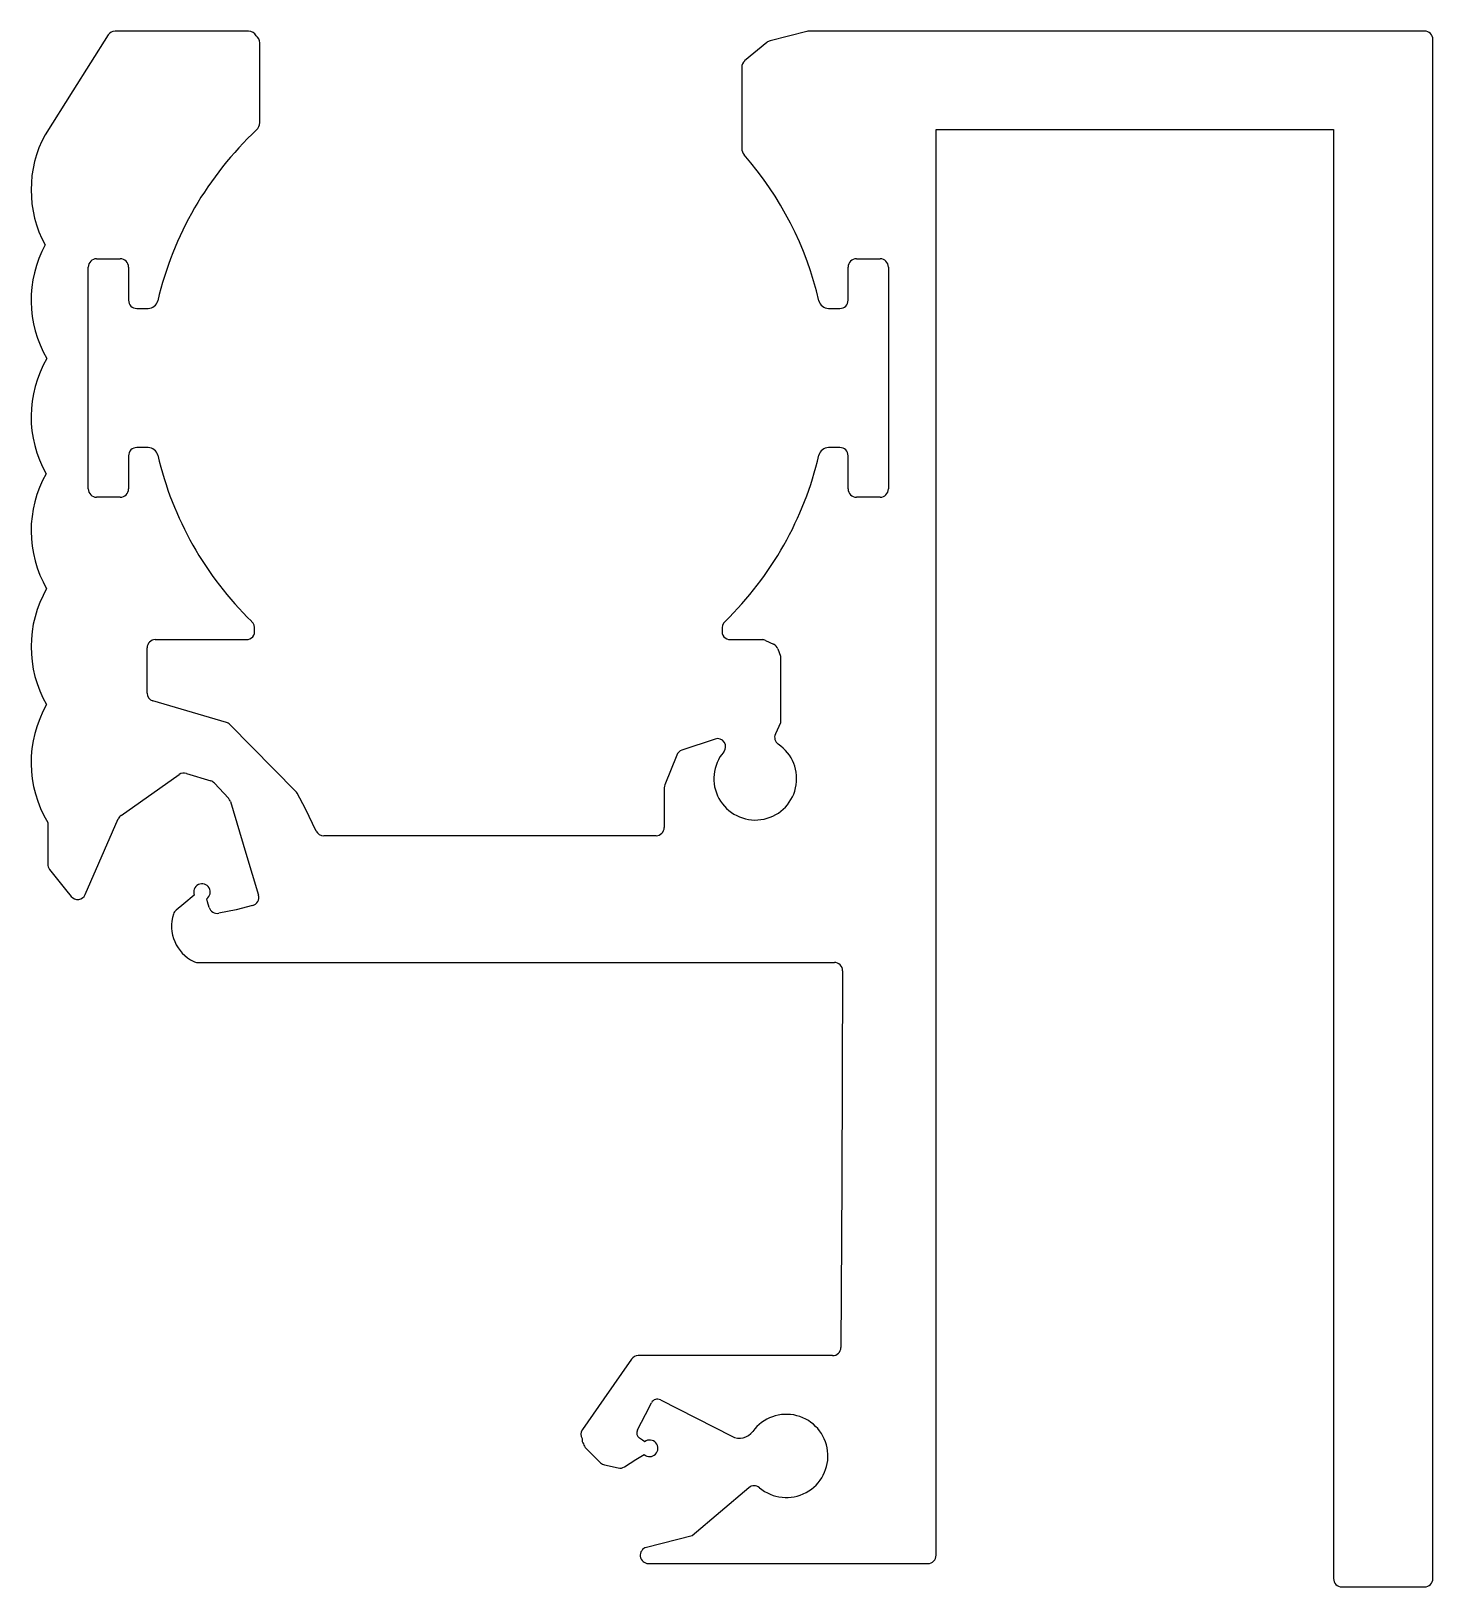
# Model space of a CAD drawing. Extents: x 0.9 to 43.2, y 0.2 to 47.2.
import ezdxf

# ---------------------------------------------------------------- set-up
doc = ezdxf.new("R2010")
doc.units = 0
doc.layers.get('0').update_dxf_attribs({"linetype": 'CONTINUOUS'})

msp = doc.modelspace()

# ---------------------------------------------------------------- linework, layer by layer
for p, q in [((3.178, 47.104), (2.113, 45.419)), ((7.42, 47.221), (3.389, 47.221)), ((24.28, 47.213), (23.169, 46.93)), ((42.93, 47.221), (24.342, 47.221)), ((7.761, 45.844), (7.761, 46.865)), ((23.071, 46.88), (22.4, 46.321)), ((43.18, 26.522), (43.18, 46.971)), ((22.311, 46.128), (22.311, 44.803)), ((7.76, 44.457), (7.761, 45.844)), ((2.113, 45.419), (1.276, 44.094)), ((22.311, 44.803), (22.311, 43.682)), ((28.18, 25.307), (28.18, 44.247)), ((28.18, 44.247), (40.18, 44.247)), ((40.18, 44.247), (40.18, 19.747)), ((2.581, 33.397), (2.581, 40.097)), ((2.831, 40.347), (3.547, 40.347)), ((3.797, 40.097), (3.797, 39.537)), ((25.524, 39.657), (25.524, 40.097)), ((25.774, 40.347), (26.49, 40.347)), ((26.74, 40.097), (26.74, 33.397)), ((3.797, 39.537), (3.797, 39.097)), ((25.524, 39.097), (25.524, 39.657)), ((4.047, 38.847), (4.388, 38.847)), ((24.934, 38.847), (25.274, 38.847)), ((3.797, 34.396), (3.797, 33.837)), ((4.388, 34.647), (4.047, 34.647)), ((25.274, 34.647), (24.934, 34.647)), ((25.524, 33.957), (25.524, 34.397)), ((3.797, 33.837), (3.797, 33.397)), ((25.524, 33.397), (25.524, 33.957)), ((3.547, 33.147), (2.831, 33.147)), ((26.49, 33.147), (25.774, 33.147)), ((4.605, 28.847), (7.356, 28.847)), ((21.965, 28.847), (22.924, 28.847)), ((23.031, 28.823), (23.274, 28.708)), ((4.355, 27.995), (4.355, 28.597)), ((23.402, 28.566), (23.48, 28.349)), ((23.48, 28.349), (23.48, 27.222)), ((4.355, 27.235), (4.355, 27.995)), ((6.751, 26.348), (4.535, 26.995)), ((23.48, 27.222), (23.48, 26.338)), ((23.48, 26.338), (23.327, 25.999)), ((43.18, 0.497), (43.18, 26.522)), ((8.847, 24.266), (6.859, 26.283)), ((21.507, 25.845), (20.503, 25.508)), ((20.351, 25.364), (19.991, 24.468)), ((28.18, 1.201), (28.18, 25.307)), ((3.571, 23.542), (5.33, 24.775)), ((5.546, 24.809), (6.28, 24.585)), ((6.39, 24.516), (6.815, 24.056)), ((6.871, 23.958), (7.34, 22.4)), ((9.143, 23.734), (8.889, 24.209)), ((19.973, 24.374), (19.973, 23.694)), ((9.463, 23.068), (9.143, 23.734)), ((19.973, 23.694), (19.973, 23.177)), ((1.359, 23.327), (1.357, 22.572)), ((2.489, 21.151), (3.485, 23.437)), ((1.357, 22.572), (1.355, 22.068)), ((19.723, 22.927), (9.689, 22.927)), ((7.34, 22.4), (7.722, 21.133)), ((1.41, 21.911), (1.898, 21.303)), ((1.898, 21.303), (2.065, 21.094)), ((5.462, 20.87), (5.232, 20.678)), ((5.781, 21.134), (5.462, 20.87)), ((6.181, 20.935), (6.156, 21.02)), ((6.231, 20.763), (6.181, 20.935)), ((7.051, 20.693), (6.52, 20.587)), ((7.544, 20.819), (7.051, 20.693)), ((40.18, 19.747), (40.18, 0.497)), ((5.876, 19.101), (25.108, 19.101)), ((25.358, 18.85), (25.329, 12.453)), ((25.329, 12.453), (25.306, 7.477)), ((18.982, 7.121), (18.151, 5.929)), ((25.056, 7.228), (19.188, 7.228)), ((18.151, 5.929), (17.499, 4.995)), ((19.401, 5.447), (19.586, 5.807)), ((19.855, 5.894), (22.013, 4.793)), ((19.164, 4.99), (19.401, 5.447)), ((19.311, 4.677), (19.229, 4.733)), ((17.604, 4.431), (18.048, 3.994)), ((19.116, 4.088), (19.366, 4.245)), ((19.381, 4.629), (19.311, 4.677)), ((18.17, 3.928), (18.583, 3.838)), ((18.769, 3.871), (19.116, 4.088)), ((22.524, 3.241), (20.812, 1.792)), ((20.812, 1.792), (19.434, 1.44)), ((19.495, 0.951), (27.93, 0.951)), ((40.43, 0.247), (42.93, 0.247))]:
    msp.add_line(p, q)
for centre, radius, start, end in [((3.389, 46.971), 0.25, 90, 147.7209), ((7.42, 46.971), 0.25, 24.3722, 90), ((7.511, 46.865), 0.25, 0, 56.8179), ((24.342, 46.971), 0.25, 90, 104.3017), ((42.93, 46.971), 0.25, 0, 90), ((23.231, 46.688), 0.25, 104.3017, 129.8242), ((22.561, 46.129), 0.25, 129.8242, 180.0176), ((14.661, 36.747), 10.25, 133.0414, 166.8508), ((7.46, 44.457), 0.3, 313.0414, 359.9728), ((4.356, 42.429), 3.501, 151.5981, 208.3732), ((22.611, 43.682), 0.3, 180, 221.1008), ((14.661, 36.747), 10.25, 13.1492, 41.1008), ((4.358, 39.102), 3.503, 151.6446, 210.2367), ((2.831, 40.097), 0.25, 90, 180), ((3.547, 40.097), 0.25, 0.053, 90), ((25.774, 40.097), 0.25, 90, 180), ((26.49, 40.097), 0.25, 360, 90), ((4.047, 39.097), 0.25, 180, 270), ((4.388, 39.147), 0.3, 270, 346.8508), ((24.934, 39.147), 0.3, 193.1492, 270), ((25.274, 39.097), 0.25, 270, 359.9903), ((4.353, 35.575), 3.498, 149.7329, 209.4333), ((4.047, 34.397), 0.25, 90, 180.053), ((4.388, 34.347), 0.3, 13.1492, 90), ((14.661, 36.747), 10.25, 193.1492, 225.7839), ((14.661, 36.747), 10.25, 314.1993, 346.8508), ((24.934, 34.347), 0.3, 90, 166.8508), ((25.274, 34.397), 0.25, 0, 90), ((4.355, 32.136), 3.5, 150.5843, 209.9997), ((2.831, 33.397), 0.25, 180, 270), ((3.547, 33.397), 0.25, 270, 0), ((25.774, 33.397), 0.25, 179.9903, 270), ((26.49, 33.397), 0.25, 270, 0), ((4.358, 28.636), 3.503, 150.0133, 209.9713), ((7.356, 29.095), 0.248, 270, 10.009), ((7.304, 29.185), 0.3, 350.9001, 45.7839), ((22.016, 29.183), 0.3, 134.1993, 188.7562), ((21.965, 29.096), 0.249, 170.3913, 270), ((4.605, 28.597), 0.25, 90, 180), ((22.924, 28.597), 0.25, 64.6774, 90), ((23.167, 28.482), 0.25, 19.6544, 64.6774), ((4.353, 25.136), 3.498, 149.9985, 211.1399), ((4.605, 27.235), 0.25, 179.9778, 253.7127), ((6.681, 26.108), 0.25, 44.58, 73.7127), ((21.584, 25.616), 0.242, 319.6225, 108.5896), ((23.555, 25.896), 0.25, 155.7542, 236.1601), ((20.583, 25.271), 0.25, 108.5896, 158.1268), ((22.72, 24.65), 1.25, 139.6225, 56.1601), ((5.473, 24.57), 0.25, 72.9974, 125.0228), ((6.207, 24.346), 0.25, 42.7185, 72.9974), ((20.223, 24.375), 0.25, 158.1268, 180.0288), ((6.631, 23.886), 0.25, 16.7735, 42.7185), ((8.669, 24.091), 0.25, 28.1849, 44.58), ((3.714, 23.337), 0.25, 125.0228, 156.4627), ((9.689, 23.177), 0.25, 205.6644, 270), ((19.723, 23.177), 0.25, 270, 0), ((1.605, 22.067), 0.25, 179.7659, 218.7242), ((2.26, 21.251), 0.25, 218.695, 336.4627), ((6.013, 21.225), 0.25, 304.8568, 201.2929), ((5.392, 20.486), 0.25, 129.7428, 162.1917), ((6.471, 20.833), 0.25, 196.135, 281.2644), ((7.483, 21.061), 0.25, 284.2946, 16.7669), ((6.289, 20.198), 1.192, 162.1917, 243.9951), ((5.876, 19.351), 0.25, 243.9951, 270), ((25.108, 18.851), 0.25, 359.7351, 90), ((19.188, 6.978), 0.25, 90, 145.0998), ((25.056, 7.478), 0.25, 270, 359.7309), ((19.764, 5.715), 0.2, 62.9779, 152.7187), ((23.658, 4.201), 1.256, 229.8055, 143.8159), ((17.704, 4.852), 0.25, 145.0848, 211.0224), ((17.739, 4.705), 0.25, 175.8502, 214.8095), ((19.342, 4.898), 0.2, 152.6867, 235.4954), ((22.241, 5.238), 0.5, 242.9779, 323.8159), ((17.78, 4.609), 0.25, 190.679, 225.5002), ((19.533, 4.431), 0.25, 227.9984, 127.5814), ((18.223, 4.173), 0.25, 225.5002, 257.6543), ((18.636, 4.082), 0.25, 257.6543, 302.0913), ((22.686, 3.05), 0.25, 49.8055, 130.2532), ((19.495, 1.2), 0.248, 104.2949, 270), ((27.93, 1.201), 0.25, 270, 360), ((40.43, 0.497), 0.25, 180, 270), ((42.93, 0.497), 0.25, 270, 359.9986)]:
    msp.add_arc(centre, radius, start, end)

doc.saveas('drawing.dxf')
